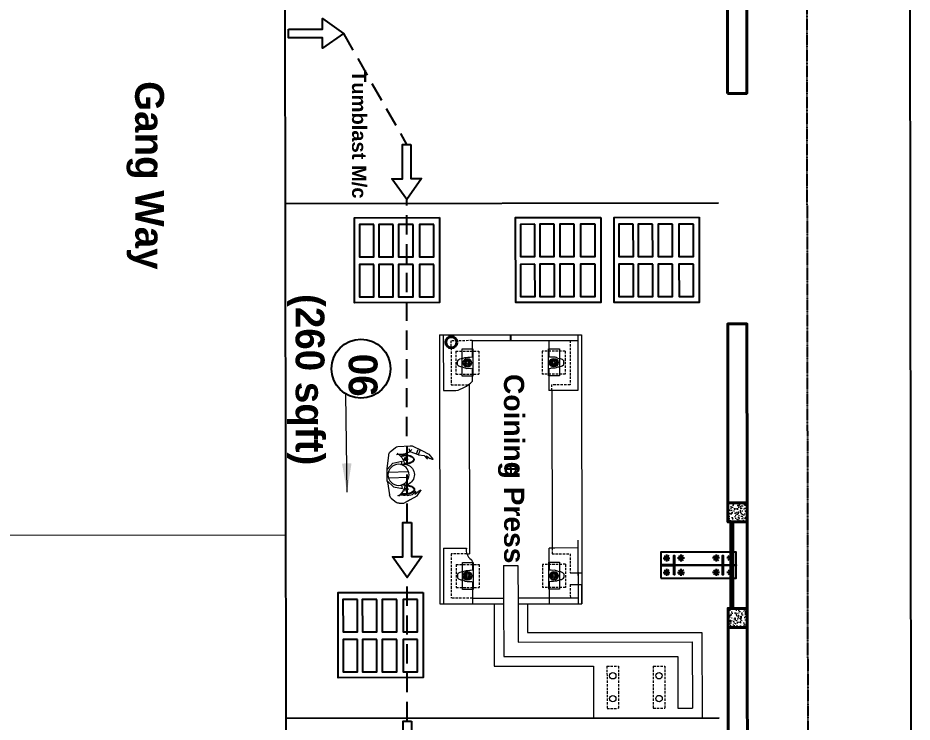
# Model space of a CAD drawing. Header units: feet. Extents: x -99009 to 3252343, y -11094690 to 9035152.
# Drawn here: x 2521463 to 2530777, y -1996745 to -1989413 of the extents above; entities that cross this region are included whole.
import ezdxf

# ---------------------------------------------------------------- set-up
doc = ezdxf.new("R2010")
doc.units = ezdxf.units.FT
doc.header["$PDSIZE"] = -1
doc.linetypes.add('DASHED2', pattern=[0.375, 0.25, -0.125])
doc.linetypes.add('HIDDEN', pattern=[0.375, 0.25, -0.125])
for name, color, linetype in [('1', 1, 'Continuous'), ('JOB', 4, 'Continuous'), ('K-LINE', 7, 'Continuous')]:
    doc.layers.add(name, color=color, linetype=linetype)
for name, color, linetype, lineweight in [('ELEVATION', 2, 'Continuous', 25), ('MACHINING', 6, 'Continuous', 40), ('RCC', 3, 'Continuous', 40), ('ROAD', 134, 'Continuous', 0), ('WALL', 10, 'Continuous', 40)]:
    doc.layers.add(name, color=color, linetype=linetype, lineweight=lineweight)
doc.styles.get("Standard").update_dxf_attribs({"font": 'GOTHICB.TTF'})
doc.dimstyles.new('LGB VVP', dxfattribs={"dimtxt": 3, "dimasz": 3, "dimexe": 1, "dimexo": 1, "dimgap": 1, "dimtad": 1, "dimtoh": 1, "dimdec": 4, "dimzin": 12, "dimdsep": 46, "dimtxsty": 'Standard', "dimcen": 0, "dimclrd": 2, "dimclre": 1, "dimclrt": 3, "dimadec": 0, "dimazin": 3, "dimtfac": 1, "dimtdec": 4, "dimtofl": 0, "dimtmove": 0, "dimatfit": 3, "dimfxl": 1, "dimtolj": 1, "dimtzin": 0, "dimlwd": 13, "dimlwe": 13, "dimarcsym": 0})

# ---------------------------------------------------------------- blocks, each defined once
blk = doc.blocks.new('RCC COLUMN')
at = {"layer": 'ROAD'}
h = blk.add_hatch(dxfattribs=at)
h.set_pattern_fill('AR-CONC', color=252, scale=10)
h.set_pattern_definition([(50, (-23146.816, 205572.735), (71.726018, -6.275213), [7.5, -82.5]), (355, (-23146.82, 205572.735), (-13.875133, 75.219213), [6, -66]), (100.451444, (-23140.84, 205572.21), (57.850885, 68.944), [6.37402, -70.11421]), (46.1842, (-23146.82, 205592.735), (106.724133, -16.551928), [11.25, -123.75]), (96.635635, (-23137.92, 205591.36), (93.466195, 97.41186), [9.561034, -105.171376]), (351.184164, (-23146.82, 205592.73), (93.466195, 97.41186), [9, -99]), (21, (-23136.816, 205587.735), (59.690705, -40.261889), [7.5, -82.5]), (326, (-23136.82, 205587.735), (24.331533, 72.515005), [6, -66]), (71.451445, (-23131.84, 205584.38), (84.022238, 32.253115), [6.37402, -70.11421]), (37.5, (-23146.816, 205572.735), (1.2159855, 33.2893854), [0, -65.2, 0, -67, 0, -66.25]), (7.5, (-23146.816, 205572.735), (26.306954, 39.441171), [0, -38.2, 0, -63.7, 0, -25.25]), (327.5, (-23169.116, 205572.735), (53.3822436, -2.2554872), [0, -25, 0, -78, 0, -103.5]), (317.5, (-23179.116, 205572.735), (58.318617, 10.010498), [0, -32.5, 0, -51.8, 0, -73.5])])
h.paths.add_polyline_path([(-100, -115), (100, -115), (100, 85), (-100, 85)])
at = {"layer": 'RCC'}
blk.add_lwpolyline([(-100, -115), (100, -115), (100, 85), (-100, 85)], close=True, dxfattribs=at)
blk = doc.blocks.new('vaimand')
at = {"color": 242, "lineweight": 5, "true_color": 0xcd2027}
for p, q in [((-211.5, 106.3), (-257, 60.5)), ((-48.8, 123.9), (-179.6, 117.9)), ((-44.2, 125.5), (-107.9, 73.3)), ((-33.7, -80), (-16.7, 111.9)), ((39.5, 119.1), (-25.6, 123.6)), ((19.8, -84.7), (36.8, 106.2)), ((62.9, 116), (116.5, 53.4)), ((72.1, 114.1), (194.9, 84.7)), ((-268.3, 37.3), (-282.8, -77.8)), ((-193.7, 28.7), (-203.1, 39.9)), ((-195.6, -12.5), (-192.3, 25.1)), ((-192.3, 25.1), (-187, 45.5)), ((-107.9, 73.3), (-132.7, -9.8)), ((116.5, 53.4), (126.3, -32.8)), ((192.6, -10.8), (197.9, 9.6)), ((224.2, 67.6), (260.9, 14.5)), ((-226.2, -83.3), (-251.2, -70.6)), ((-229.7, -83), (-248.2, -95.3)), ((-226.1, -81.6), (-199.4, -26.4)), ((-203.1, -162.1), (-226.1, -81.6)), ((-138, -49.4), (-174.2, -46.1)), ((-135.3, -39.2), (-168, -34.5)), ((-151.7, -67.3), (-146.6, -19.2)), ((-132.7, -9.8), (-99.3, -5.8)), ((126.3, -32.8), (94.1, -23)), ((146.6, -78.1), (115.7, -73.6)), ((149.9, -61), (118.5, -61.7)), ((129.7, -92.2), (136.3, -45.1)), ((190.2, -81.1), (175.9, -131.1)), ((263.5, -55), (185.5, -176.2)), ((187.7, -46.5), (191, -8.9)), ((190.2, -81.1), (189, -60.9)), ((191, -8.9), (205.4, -3.3)), ((254.7, -68.8), (226.2, -112.9)), ((268, -10.3), (263.5, -55)), ((-281.1, -95.6), (-243.9, -189.8)), ((-208.3, -142.8), (-253.2, -154.7)), ((-203.1, -162.1), (-248.1, -174)), ((-203.1, -162.1), (-197.5, -216.5)), ((142.5, -158.2), (175.9, -131.1)), ((142.5, -158.2), (175.9, -131.1)), ((175.9, -131.1), (142.5, -158.2)), ((142.5, -158.2), (172.3, -151.7)), ((172.3, -151.7), (143.5, -182.2)), ((-243.9, -189.8), (-214.9, -259.2)), ((-197.6, -237.4), (-174.6, -272.5)), ((-167.5, -250.2), (-197.6, -237.4)), ((-197.5, -216.5), (-167.5, -250.2)), ((-167.5, -250.2), (-197.5, -216.5)), ((-167.5, -250.2), (-197.5, -216.5)), ((130.6, -205.4), (143.5, -182.2)), ((185.5, -176.2), (133.4, -208.1)), ((-214.9, -259.2), (-169.3, -299.8)), ((-166, -297.6), (-174.6, -272.5))]:
    blk.add_line(p, q, dxfattribs=at)
for points in [[(-179.2, 7.3, 0.043282), (-185.7, -7.7, 0.055571), (-192.5, -39.7, 0.055571), (-192.1, -72.4, 0.069361), (-185.4, -97.7, 0.105874), (-171.4, -117.7, 0.163899), (-156.8, -124.3, 0.163899), (-141.2, -120.7, 0.105874), (-123.5, -103.8, 0.069361), (-111.9, -80.3, 0.055571), (-105.1, -48.4, 0.024541), (-104.4, -34, 0.041767)], [(-174.6, 2.3, 0.037104), (-179.6, -9.8, 0.055571), (-186.2, -40.3, 0.055571), (-185.8, -71.6, 0.069361), (-179.5, -95.2, 0.105874), (-167, -113, 0.163899), (-156.2, -117.9, 0.163899), (-144.5, -115.2, 0.105874), (-128.8, -100.2, 0.069361), (-118, -78.3, 0.055571), (-111.5, -47.8, 0.024541), (-110.8, -33.9, 0.024541)], [(94.1, -51.7, 0.019815), (92.5, -63.2, 0.055571), (92.9, -95.9, 0.069361), (99.7, -121.2, 0.105874), (113.7, -141.2, 0.163899), (128.2, -147.8, 0.163899), (143.8, -144.2, 0.105874), (161.5, -127.4, 0.069361), (173.1, -103.9, 0.055571), (179.9, -71.9, 0.055571), (179.6, -39.3, 0.039908), (176.5, -24.5, 0.011242)], [(100.4, -52.8, 0.019815), (98.9, -63.9, 0.055571), (99.2, -95.1, 0.069361), (105.6, -118.7, 0.105874), (118, -136.5, 0.163899), (128.9, -141.4, 0.163899), (140.5, -138.8, 0.105874), (156.2, -123.8, 0.069361), (167.1, -101.9, 0.055571), (173.6, -71.3, 0.055571), (173.2, -40.1, 0.039908), (170.4, -26.2, 0.039908)]]:
    blk.add_lwpolyline(points, format="xyb", dxfattribs=at)
blk.add_circle((-0.2, 13.2), 100, dxfattribs=at)
for centre, radius, start, end in [((-183.1, 78.1), 40, 84.93042, 135.20527), ((-39.6, -75.9), 200, 85.99331, 92.61895), ((25.6, -80.4), 200, 76.55244, 85.99331), ((191.3, 44.9), 40, 34.65557, 84.93042), ((-228.6, 32.3), 40, 135.20527, 172.78283), ((-84.3, 90.8), 126.4, 211.36128, 260.88498), ((228, -8.2), 40, 357.078, 34.65557), ((-243.1, -82.8), 40, 172.78283, 198.61251), ((-235.4, -9), 40, 334.20486, 354.93042), ((-4.6, -36.8), 100, 160.37423, 9.48661), ((96.4, 74.8), 126.4, 270.98637, 318.49956), ((227.5, -50.1), 40, 174.93042, 195.65598), ((132.3, -206.4), 2, 150.96793, 301.45927)]:
    blk.add_arc(centre, radius, start, end, dxfattribs=at)
at = {"color": 5, "lineweight": 5}
blk.add_arc((-167.9, -298.3), 2, 228.40156, 18.89291, dxfattribs=at)
blk = doc.blocks.new('A$C110D60DF')
at = {"color": 6, "lineweight": 5, "rotation": 183.9260337634763}
blk.add_blockref('vaimand', (-1.1, 13.2), dxfattribs=at)
blk = doc.blocks.new('A$C7008')
at = {"color": 3}
for p, q in [((-1400, 0), (-1340, 0)), ((-55.1, 0), (55.1, 0)), ((0, 55.1), (0, -55.1))]:
    blk.add_line(p, q, dxfattribs=at)
blk.add_circle((0, 0), 55.1, dxfattribs=at)
at = {"layer": 'MACHINING', "color": 3, "lineweight": 13}
for p, q in [((1700, 1990), (2590, 1990)), ((1700, 175), (1700, 1990)), ((2590, 860), (2590, 1990)), ((1800, 1890), (2490, 1890)), ((1800, 75), (1800, 1890)), ((2490, 1740), (2490, 1890)), ((1950, 1740), (2490, 1740)), ((1950, -75), (1950, 1740)), ((2050, 860), (2590, 860)), ((2050, -175), (2050, 860)), ((-1400, -740), (-1400, 740)), ((-1400, 740), (1400, 740)), ((-1400, 700), (-820, 700)), ((-1400, 700), (-820, 700)), ((-1340, -400), (-1340, 700)), ((-820, 700), (-820, 571)), ((738.3, 700), (1400, 700)), ((820, 700), (820, 460)), ((820, 700), (1400, 700)), ((1080, 620), (1080, 740)), ((1400, 740), (1200, 740)), ((1200, 620), (1200, 740)), ((1340, 75), (1340, 700)), ((1400, 75), (1400, 740)), ((-820, 571), (-820, 400)), ((-1340, 400), (-1169.9, 400)), ((-1050.6, 400), (-915, 400)), ((-915, 400), (-820, 400)), ((-820, 430), (820, 430)), ((820, 460), (820, 400)), ((963, 400), (820, 400)), ((963, 400), (1050.1, 400)), ((1169.4, 400), (1400, 400)), ((1400, 175), (1700, 175)), ((1000, -75), (1000, 75)), ((1000, 75), (1400, 75)), ((1400, 75), (1800, 75)), ((1000, -75), (1400, -75)), ((1340, -400), (1340, -75)), ((1400, -740), (1400, -75)), ((1400, -75), (1950, -75)), ((1400, -175), (2050, -175)), ((-1340, -400), (-1169.4, -400)), ((-1050.1, -400), (-915, -400)), ((-880, -430), (880, -430)), ((-880, -430), (-880, -440.2)), ((820, -700), (820, -460)), ((880, -457.7), (880, -430)), ((963, -400), (1050.6, -400)), ((1169.9, -400), (1400, -400)), ((-820, -700), (-820, -571)), ((-1400, -700), (-820, -700)), ((-1400, -740), (1400, -740)), ((820, -700), (1400, -700))]:
    blk.add_line(p, q, dxfattribs=at)
at = {"layer": 'MACHINING', "color": 3, "linetype": 'HIDDEN', "lineweight": 13, "ltscale": 100}
for p, q in [((2050, 1483), (2050, 1603)), ((2050, 1603), (2490, 1603)), ((2490, 1483), (2490, 1603)), ((2050, 1483), (2490, 1483)), ((2050, 1001), (2050, 1121)), ((2050, 1121), (2490, 1121)), ((2490, 1001), (2490, 1121)), ((2050, 1001), (2490, 1001)), ((-1340, 620), (-880, 620)), ((-1340, 400), (-1340, 620)), ((-1230, 570), (-1230, 329.8)), ((-1230, 570), (-990, 570)), ((-990, 570), (-990, 329.8)), ((-880, 620), (-880, 430)), ((880, 620), (1080, 620)), ((880, 430), (880, 620)), ((990, 570), (990, 329.8)), ((990, 570), (1230, 570)), ((1200, 620), (1340, 620)), ((1230, 570), (1230, 329.8)), ((1340, 400), (1340, 620)), ((-820, 430), (-880, 430)), ((820, 430), (880, 430)), ((-1230, 330), (-990, 330)), ((990, 330), (1230, 330)), ((-1230, -570), (-1230, -329.8)), ((-1230, -330), (-990, -330)), ((-990, -570), (-990, -329.8)), ((990, -570), (990, -329.8)), ((990, -330), (1230, -330)), ((1230, -570), (1230, -329.8)), ((-1340, -400), (-1340, -620)), ((-880, -620), (-880, -440.2)), ((880, -457.7), (880, -620)), ((1340, -400), (1340, -620)), ((-1340, -620), (-880, -620)), ((-1230, -570), (-990, -570)), ((880, -620), (1340, -620)), ((990, -570), (1230, -570))]:
    blk.add_line(p, q, dxfattribs=at)
at = {"layer": 'MACHINING', "color": 3, "lineweight": 13}
for points in [[(-1253.8, 508.5), (-971.2, 508.5), (-971.2, 396.7), (-1253.8, 396.7)], [(-1110, 488.1), (-1077, 469.1), (-1077, 430.9), (-1110, 411.9), (-1143, 430.9), (-1143, 469.1)], [(966.2, 508.5), (1248.8, 508.5), (1248.8, 396.7), (966.2, 396.7)], [(1110, 488.1), (1143, 469.1), (1143, 430.9), (1110, 411.9), (1077, 430.9), (1077, 469.1)], [(-1253.8, -391.5), (-971.2, -391.5), (-971.2, -503.3), (-1253.8, -503.3)], [(-1110, -488.1), (-1077, -469.1), (-1077, -430.9), (-1110, -411.9), (-1143, -430.9), (-1143, -469.1)], [(968.4, -391.5), (1251, -391.5), (1251, -503.3), (968.4, -503.3)], [(1110, -488.1), (1143, -469.1), (1143, -430.9), (1110, -411.9), (1077, -430.9), (1077, -469.1)]]:
    blk.add_lwpolyline(points, close=True, dxfattribs=at)
for points in [[(-1070.8, 515.4), (-1072.1, 531.3), (-1078.4, 539), (-1085.6, 550.6), (-1095.3, 555.9), (-1110, 555.9), (-1128.1, 555), (-1141.2, 542.9), (-1150.3, 520.7), (-1151.3, 512), (-1151.3, 503.3), (-1158.1, 487.3), (-1163.9, 476.7), (-1165.8, 464.2), (-1168.7, 454), (-1166.3, 433.2), (-1168.2, 420.2), (-1167.9, 408.7), (-1169.9, 400)], [(-1050.6, 400), (-1053.8, 419.1), (-1054.5, 428.1), (-1055.7, 445.6), (-1057.5, 463.4), (-1059.9, 477.9), (-1062, 487.3), (-1066.8, 495.4), (-1066.8, 503.3), (-1070.8, 515.4)], [(1149.2, 515.4), (1147.9, 531.3), (1141.6, 539), (1134.4, 550.6), (1124.7, 555.9), (1110, 555.9), (1091.9, 555), (1078.8, 542.9), (1069.7, 520.7), (1068.7, 512), (1068.7, 503.3), (1061.9, 487.3), (1056.1, 476.7), (1054.2, 464.2), (1051.3, 454), (1053.7, 433.2), (1051.8, 420.2), (1052.1, 408.7), (1050.1, 400)], [(1169.4, 400), (1166.2, 419.1), (1165.5, 428.1), (1164.3, 445.6), (1162.5, 463.4), (1160.1, 477.9), (1158, 487.3), (1153.2, 495.4), (1153.2, 503.3), (1149.2, 515.4)], [(-1169.4, -400), (-1166.2, -419.1), (-1165.5, -428.1), (-1164.3, -445.6), (-1162.5, -463.4), (-1160.1, -477.9), (-1158, -487.3), (-1153.2, -495.4), (-1153.2, -503.3), (-1149.2, -515.4)], [(-1149.2, -515.4), (-1147.9, -531.3), (-1141.6, -539), (-1134.4, -550.6), (-1124.7, -555.9), (-1110, -555.9), (-1091.9, -555), (-1078.8, -542.9), (-1069.7, -520.7), (-1068.7, -512), (-1068.7, -503.3), (-1061.9, -487.3), (-1056.1, -476.7), (-1054.2, -464.2), (-1051.3, -454), (-1053.7, -433.2), (-1051.8, -420.2), (-1052.1, -408.7), (-1050.1, -400)], [(1050.6, -400), (1053.8, -419.1), (1054.5, -428.1), (1055.7, -445.6), (1057.5, -463.4), (1059.9, -477.9), (1062, -487.3), (1066.8, -495.4), (1066.8, -503.3), (1070.8, -515.4)], [(1070.8, -515.4), (1072.1, -531.3), (1078.4, -539), (1085.6, -550.6), (1095.3, -555.9), (1110, -555.9), (1128.1, -555), (1141.2, -542.9), (1150.3, -520.7), (1151.3, -512), (1151.3, -503.3), (1158.1, -487.3), (1163.9, -476.7), (1165.8, -464.2), (1168.7, -454), (1166.3, -433.2), (1168.2, -420.2), (1167.9, -408.7), (1169.9, -400)]]:
    blk.add_lwpolyline(points, dxfattribs=at)
for centre, radius in [((2151, 1543), 33.3), ((2389, 1543), 33.3), ((2151, 1061), 33.3), ((2389, 1061), 33.3), ((-1110, 450), 45), ((-1110, 450), 24), ((1110, 450), 45), ((1110, 450), 24), ((-1110, 450), 11.9), ((1110, 450), 11.9), ((-1110, -450), 45), ((-1110, -450), 24), ((-1110, -450), 11.9), ((1110, -450), 45), ((1110, -450), 24), ((1110, -450), 11.9)]:
    blk.add_circle(centre, radius, dxfattribs=at)
at = {"layer": 'MACHINING', "color": 3}
blk.add_circle((-1323, -616.3), 58.7, dxfattribs=at)
at = {"layer": 'MACHINING', "color": 3, "lineweight": 13}
for centre, radius, start, end in [((-1157.7, -646.7), 346.1, 12.63789, 45.47132), ((845.5, -352.5), 110.8, 256.71096, 326.5903), ((963, -430), 30, 90, 146.5903)]:
    blk.add_arc(centre, radius, start, end, dxfattribs=at)
blk = doc.blocks.new('sfsfsfsfsf')
at = {"layer": 'K-LINE', "color": 210}
blk.add_lwpolyline([(124362.8, 43737), (124007.9, 43737), (124007.9, 43627.8), (123789.6, 43781.7), (124007.9, 43935.6), (124007.9, 43826.5), (124362.8, 43826.5), (124362.8, 43737)], dxfattribs=at)
blk = doc.blocks.new('*D2638')
at = {"layer": 'Defpoints', "color": 0}
for p in [(2521255, -1994801.4), (2521255.1, -1994810.3), (2524255.1, -1994806.9)]:
    blk.add_point(p, dxfattribs=at)
at = {"layer": 'JOB', "color": 1, "lineweight": 13}
for p, q in [((2521255.1, -1994809.3), (2521255, -1994800.4)), ((2524255.1, -1994805.9), (2524255, -1994797))]:
    blk.add_line(p, q, dxfattribs=at)
at = {"layer": 'JOB', "color": 2, "lineweight": 13}
blk.add_line((2524252, -1994798), (2521258, -1994801.4), dxfattribs=at)
at = {"layer": 'JOB', "color": 2}
for points in [[(2521258, -1994800.9), (2521258, -1994801.9), (2521255, -1994801.4)], [(2524252, -1994798.5), (2524252, -1994797.5), (2524255, -1994798)]]:
    blk.add_solid(points, dxfattribs=at)
at = {"layer": 'JOB', "color": 3, "insert": (2522755, -1994797.2), "char_height": 3, "attachment_point": 5, "rotation": 0.06505}
blk.add_mtext('\\A1;3000', dxfattribs=at)
blk = doc.blocks.new('m30ab')
at = {"color": 7}
for p, q in [((-100, 100.9), (-49.1, 50)), ((-49.1, 100.9), (-100, 50)), ((-74.5, 111.5), (-74.5, 39.5)), ((50, 100.9), (100.9, 50)), ((100.9, 100.9), (50, 50)), ((75.5, 111.5), (75.5, 39.5)), ((-110.5, 75.5), (-38.5, 75.5)), ((39.5, 75.5), (111.5, 75.5)), ((-110.5, -74.5), (-38.5, -74.5)), ((-100, -49.1), (-49.1, -100)), ((-49.1, -49.1), (-100, -100)), ((-74.5, -38.5), (-74.5, -110.5)), ((39.5, -74.5), (111.5, -74.5)), ((50, -49.1), (100.9, -100)), ((100.9, -49.1), (50, -100)), ((75.5, -38.5), (75.5, -110.5))]:
    blk.add_line(p, q, dxfattribs=at)
for centre in [(-74.5, 75.5), (75.5, 75.5), (-74.5, -74.5), (75.5, -74.5)]:
    blk.add_circle(centre, 18, dxfattribs=at)
blk = doc.blocks.new('FD830J')
at = {"color": 1}
blk.add_lwpolyline([(928669.3, 407578.9), (927883.3, 407578.9), (927883.3, 407308.9), (928669.3, 407308.9)], close=True, dxfattribs=at)
at = {"color": 3}
blk.add_lwpolyline([(928534.3, 407543.9), (928534.3, 407343.9), (928526.3, 407343.9), (928526.3, 407441.4), (928026.3, 407441.4), (928026.3, 407343.9), (928018.3, 407343.9), (928018.3, 407543.9), (928026.3, 407543.9), (928026.3, 407446.4), (928526.3, 407446.4), (928526.3, 407543.9)], close=True, dxfattribs=at)
at = {"color": 4}
for points in [[(928018.3, 407446.4), (928018.3, 407441.4), (927883.3, 407441.4), (927883.3, 407446.4)], [(928534.3, 407446.4), (928534.3, 407441.4), (928669.3, 407441.4), (928669.3, 407446.4)]]:
    blk.add_lwpolyline(points, close=True, dxfattribs=at)
at = {"color": 1, "xscale": -1, "rotation": 179.9999999999999}
blk.add_blockref('m30ab', (928017.8, 407444.4), dxfattribs=at)
at = {"color": 1, "rotation": 180}
blk.add_blockref('m30ab', (928534.8, 407444.4), dxfattribs=at)

msp = doc.modelspace()

# ---------------------------------------------------------------- linework, layer by layer
msp.add_lwpolyline([(2399418.96967, -1877847.67055), (2530627.71938, -1877471.10847), (2530777.44027, -2009341.13689), (2399568.69056, -2009717.69897)], close=True)
at = {"layer": '1'}
msp.add_arc((2520410.24778, -1978395.99612), 100000, 84.1346387202, 194.3871675539, dxfattribs=at)
at = {"layer": 'ELEVATION', "linetype": 'HIDDEN'}
msp.add_lwpolyline([(2529489.72448, -1893835.93596), (2529504.82485, -1907135.92729), (2520325.31233, -1907146.34951), (2520330.81886, -1911996.34638), (2529565.81291, -1911985.86127), (2529702.62054, -2004963.77257)], dxfattribs=at)
at = {"layer": 'ELEVATION'}
for points in [[(2528885.70165, -1995561.68732), (2528884.67982, -1994661.6879), (2528909.6798, -1994661.65951), (2528910.70163, -1995561.65893)], [(2528885.70165, -1995561.68732), (2528910.70163, -1995561.65893)]]:
    msp.add_lwpolyline(points, dxfattribs=at)
at = {"layer": 'JOB', "color": 30, "linetype": 'DASHED2', "ltscale": 800, "true_color": 0xf26722}
for p, q in [((2524854.48918, -1989574.66351), (2525512.86351, -1990732.1269)), ((2525517.33206, -1994667.90774), (2525513.51426, -1991305.29419)), ((2525519.67889, -1996734.9288), (2525517.98282, -1995241.07503))]:
    msp.add_line(p, q, dxfattribs=at)
at = {"layer": 'K-LINE', "color": 4, "ltscale": 300}
for p, q in [((2524257.20723, -1996705.77514), (2524248.20713, -1988778.73227)), ((2524251.11977, -1991344.10667), (2528762.25143, -1991338.98488)), ((2524257.20723, -1996705.77514), (2528768.33889, -1996700.65335)), ((2524257.20723, -1996705.77514), (2528768.33889, -1996700.65335)), ((2524260.30621, -1999435.26893), (2524257.20723, -1996705.77514))]:
    msp.add_line(p, q, dxfattribs=at)
at = {"layer": 'K-LINE', "transparency": 33554687}
for points in [[(2525855.36351, -1991492.24172), (2525856.36915, -1992377.98314), (2524970.62773, -1992378.98878), (2524969.62209, -1991493.24737), (2525855.36351, -1991492.24172)], [(2527533.87337, -1991490.336), (2527534.87901, -1992376.07741), (2526649.1376, -1992377.08306), (2526648.13196, -1991491.34164), (2527533.87337, -1991490.336)], [(2528558.46462, -1991489.17271), (2528559.47026, -1992374.91413), (2527673.72885, -1992375.91977), (2527672.72321, -1991490.17835), (2528558.46462, -1991489.17271)], [(2525685.06034, -1995396.46602), (2525686.06598, -1996282.20743), (2524800.32457, -1996283.21308), (2524799.31893, -1995397.47166), (2525685.06034, -1995396.46602)]]:
    msp.add_lwpolyline(points, dxfattribs=at)
at = {"layer": 'K-LINE', "color": 5}
for points in [[(2525170.5276, -1991564.2451), (2525019.92182, -1991564.41609), (2525020.30378, -1991900.8342), (2525170.90956, -1991900.66321)], [(2525371.98729, -1991564.01637), (2525221.3815, -1991564.18736), (2525221.76346, -1991900.60547), (2525372.36925, -1991900.43448)], [(2525579.31473, -1991563.78097), (2525428.70895, -1991563.95197), (2525429.0909, -1991900.37008), (2525579.69669, -1991900.19909)], [(2525796.42177, -1991563.53448), (2525645.81599, -1991563.70547), (2525646.19794, -1991900.12358), (2525796.80373, -1991899.95259)], [(2526849.03747, -1991562.33937), (2526698.43168, -1991562.51036), (2526698.81364, -1991898.92848), (2526849.41942, -1991898.75749)], [(2527050.49715, -1991562.11064), (2526899.89137, -1991562.28163), (2526900.27333, -1991898.69975), (2527050.87911, -1991898.52876)], [(2527257.82459, -1991561.87525), (2527107.21881, -1991562.04624), (2527107.60077, -1991898.46436), (2527258.20655, -1991898.29336)], [(2527474.93163, -1991561.62875), (2527324.32585, -1991561.79974), (2527324.70781, -1991898.21786), (2527475.31359, -1991898.04687)], [(2527873.62871, -1991561.17608), (2527723.02293, -1991561.34708), (2527723.40489, -1991897.76519), (2527874.01067, -1991897.5942)], [(2528075.0884, -1991560.94735), (2527924.48262, -1991561.11835), (2527924.86457, -1991897.53646), (2528075.47036, -1991897.36547)], [(2528282.41584, -1991560.71196), (2528131.81006, -1991560.88295), (2528132.19202, -1991897.30107), (2528282.7978, -1991897.13008)], [(2528499.52288, -1991560.46546), (2528348.9171, -1991560.63646), (2528349.29906, -1991897.05457), (2528499.90484, -1991896.88358)], [(2525171.00061, -1991980.8559), (2525020.39483, -1991981.02689), (2525020.77678, -1992317.44501), (2525171.38257, -1992317.27402)], [(2525372.46029, -1991980.62717), (2525221.85451, -1991980.79816), (2525222.23647, -1992317.21628), (2525372.84225, -1992317.04529)], [(2525579.78774, -1991980.39178), (2525429.18195, -1991980.56277), (2525429.56391, -1992316.98089), (2525580.16969, -1992316.80989)], [(2525796.89478, -1991980.14528), (2525646.28899, -1991980.31627), (2525646.67095, -1992316.73439), (2525797.27673, -1992316.5634)], [(2526849.51047, -1991978.95018), (2526698.90469, -1991979.12117), (2526699.28665, -1992315.53928), (2526849.89243, -1992315.36829)], [(2527050.97016, -1991978.72145), (2526900.36437, -1991978.89244), (2526900.74633, -1992315.31055), (2527051.35212, -1992315.13956)], [(2527258.2976, -1991978.48605), (2527107.69182, -1991978.65705), (2527108.07377, -1992315.07516), (2527258.67956, -1992314.90417)], [(2527475.40464, -1991978.23956), (2527324.79886, -1991978.41055), (2527325.18081, -1992314.82866), (2527475.7866, -1992314.65767)], [(2527874.10172, -1991977.78689), (2527723.49594, -1991977.95788), (2527723.8779, -1992314.376), (2527874.48368, -1992314.205)], [(2528075.56141, -1991977.55816), (2527924.95562, -1991977.72915), (2527925.33758, -1992314.14727), (2528075.94336, -1992313.97627)], [(2528282.88885, -1991977.32277), (2528132.28307, -1991977.49376), (2528132.66502, -1992313.91187), (2528283.27081, -1992313.74088)], [(2528499.99589, -1991977.07627), (2528349.3901, -1991977.24726), (2528349.77206, -1992313.66538), (2528500.37785, -1992313.49438)], [(2525000.22444, -1995468.46939), (2524849.61865, -1995468.64039), (2524850.00061, -1995805.0585), (2525000.6064, -1995804.88751)], [(2525201.68412, -1995468.24066), (2525051.07834, -1995468.41166), (2525051.4603, -1995804.82977), (2525202.06608, -1995804.65878)], [(2525409.01157, -1995468.00527), (2525258.40578, -1995468.17626), (2525258.78774, -1995804.59438), (2525409.39352, -1995804.42338)], [(2525626.11861, -1995467.75877), (2525475.51282, -1995467.92977), (2525475.89478, -1995804.34788), (2525626.50056, -1995804.17689)], [(2525000.69744, -1995885.0802), (2524850.09166, -1995885.25119), (2524850.47362, -1996221.66931), (2525001.0794, -1996221.49831)], [(2525202.15713, -1995884.85147), (2525051.55135, -1995885.02246), (2525051.9333, -1996221.44057), (2525202.53909, -1996221.26958)], [(2525409.48457, -1995884.61607), (2525258.87879, -1995884.78707), (2525259.26075, -1996221.20518), (2525409.86653, -1996221.03419)], [(2525626.59161, -1995884.36958), (2525475.98583, -1995884.54057), (2525476.36779, -1996220.95869), (2525626.97357, -1996220.78769)]]:
    msp.add_lwpolyline(points, close=True, dxfattribs=at)
at = {"layer": 'K-LINE'}
msp.add_circle((2525037.00386, -1993065.53077), 307.94885, dxfattribs=at)
at = {"layer": 'RCC'}
for points in [[(2528910.19072, -1995111.65922), (2528909.6798, -1994661.65951), (2529059.67971, -1994661.48921), (2529060.19062, -1995111.48892)], [(2528910.19072, -1995111.65922), (2528910.70163, -1995561.65893), (2529060.70154, -1995561.48863), (2529060.19062, -1995111.48892)]]:
    msp.add_lwpolyline(points, dxfattribs=at)
at = {"layer": 'WALL'}
for points in [[(2528854.61326, -1990199.21916), (2528852.49864, -1988336.72036), (2529052.49851, -1988336.49328), (2529054.61313, -1990198.99208)], [(2528859.45276, -1994461.71641), (2528857.33814, -1992599.21761), (2529057.33801, -1992598.99054), (2529059.45263, -1994461.48934)], [(2528863.08594, -1997661.71435), (2528860.92874, -1995761.71557), (2529060.92861, -1995761.4885), (2529063.08581, -1997661.48727)]]:
    msp.add_lwpolyline(points, close=True, dxfattribs=at)

# ---------------------------------------------------------------- block references
for name, p, rotation in [('RCC COLUMN', (2528944.56624, -1994561.61984), 90.0650517140735), ('FD830J', (3456365.27865, -1586613.84763), 180.0650517140735)]:
    msp.add_blockref(name, p, dxfattribs=dict(rotation=rotation))
at = {"xscale": -1, "rotation": 90.06505171407346}
msp.add_blockref('RCC COLUMN', (2528945.81515, -1995661.61913), dxfattribs=at)
at = {"layer": 'JOB'}
for p, rotation in [((2648594.30252, -1945652.42079), 180.0650517140698), ((2569435.75699, -2115045.10753), 90.06505171406984), ((2569440.22554, -2118980.88837), 90.06505171406984), ((2569442.57237, -2121047.90943), 90.06505171406984)]:
    msp.add_blockref('sfsfsfsfsf', p, dxfattribs=dict(at, rotation=rotation))
at = {"layer": 'K-LINE', "color": 6, "rotation": 270.0650517140735}
msp.add_blockref('A$C7008', (2526596.06558, -1994113.25467), dxfattribs=at)
at = {"layer": 'K-LINE', "color": 30, "ltscale": 2, "true_color": 0xf26722, "transparency": 33554684, "xscale": -1.1, "yscale": 1.1, "zscale": 1.1, "rotation": 270.0650517140573}
msp.add_blockref('A$C110D60DF', (2525428.28539, -1994170.64162, -86), dxfattribs=at)

# ---------------------------------------------------------------- texts
at = {"layer": 'K-LINE', "lineweight": 5, "attachment_point": 1, "rotation": 270.065051714}
for s, insert, char_height, width in [('\\pxqc;{\\fArial|b1|i0|c0|p34;Tumblast M/c }', (2525091.41564, -1988426.14989), 150, 4396.7330087), ('\\pxqc;{\\fArial|b1|i0|c0|p34;Coining Press}', (2526733.93282, -1991133.8566), 210, 5946.2429092)]:
    msp.add_mtext(s, dxfattribs=dict(at, insert=insert, char_height=char_height, width=width))
at = {"layer": 'K-LINE', "char_height": 300, "attachment_point": 1, "rotation": 270.065051714}
for s, insert, width in [('{Gang Way}', (2522984.76936, -1990071.55489), 2495.2996665), ('(260 sqft)', (2524655.95809, -1992287.88711), 2495.2996665), ('06', (2525208.73399, -1992910.02465), 304.4920458)]:
    msp.add_mtext(s, dxfattribs=dict(at, insert=insert, width=width))

# ---------------------------------------------------------------- dimensions: what is measured, and where the dimension line sits
at = {"layer": 'JOB'}
dim = msp.add_linear_dim(base=(2521255.04318, -1994801.43805), p1=(2524255.05135, -1994806.92933), p2=(2521255.05328, -1994810.33543), angle=0.065051714, dimstyle='LGB VVP', dxfattribs=at)
dim.commit()
dim.dimension.update_dxf_attribs({"geometry": '*D2638', "text_midpoint": (2522755.03929, -1994797.15993)})

# ---------------------------------------------------------------- leaders
at = {"layer": 'K-LINE'}
msp.add_leader([(2524892.23101, -1994352.39328), (2524880.82054, -1993330.93473)], dimstyle='LGB VVP', override={"dimasz": 300, "dimgap": 1, "dimtad": 0}, dxfattribs=at)

doc.saveas('drawing.dxf')
